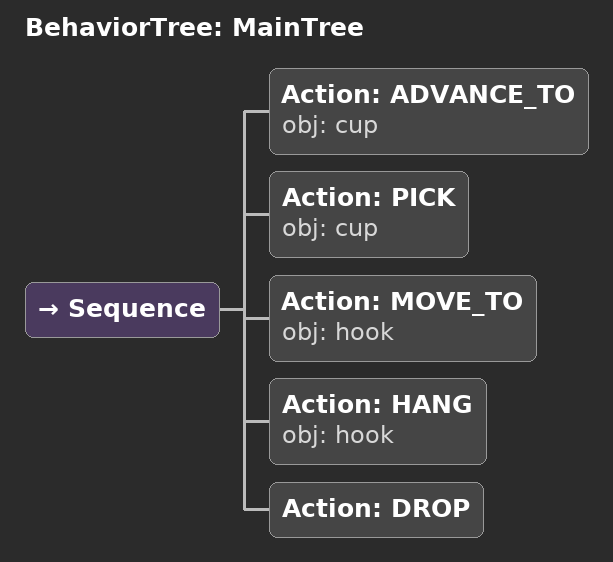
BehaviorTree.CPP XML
<root main_tree_to_execute="MainTree">
  <BehaviorTree ID="MainTree">
    <Sequence>
      <!-- Advance to cup -->
      <Action ID="ADVANCE_TO" obj="cup" />
      <!-- Pick cup -->
      <Action ID="PICK" obj="cup" />
      <!-- Move to hook -->
      <Action ID="MOVE_TO" obj="hook" />
      <!-- Hang cup on hook -->
      <Action ID="HANG" obj="hook" />
      <!-- Drop -->
      <Action ID="DROP" />
    </Sequence>
  </BehaviorTree>
</root>
